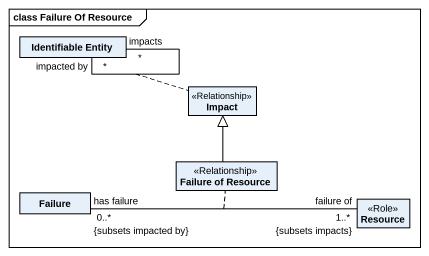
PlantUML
@startuml
mainframe class Failure Of Resource
hide circle
hide empty members
class "Identifiable Entity" as Identifiable_Entity
class Impact <<Relationship>>
class "Failure of Resource" as Failure_of_Resource <<Relationship>>
class Failure
class Resource <<Role>>
Identifiable_Entity "impacted by\n*" -- "impacts\n*" Identifiable_Entity
(Identifiable_Entity, Identifiable_Entity) .. Impact
Failure_of_Resource -up-|> Impact
Resource "failure of\n1..*\n{subsets impacts}" -left- "has failure\n0..*\n{subsets impacted by}" Failure
(Resource, Failure) .. Failure_of_Resource
@enduml
